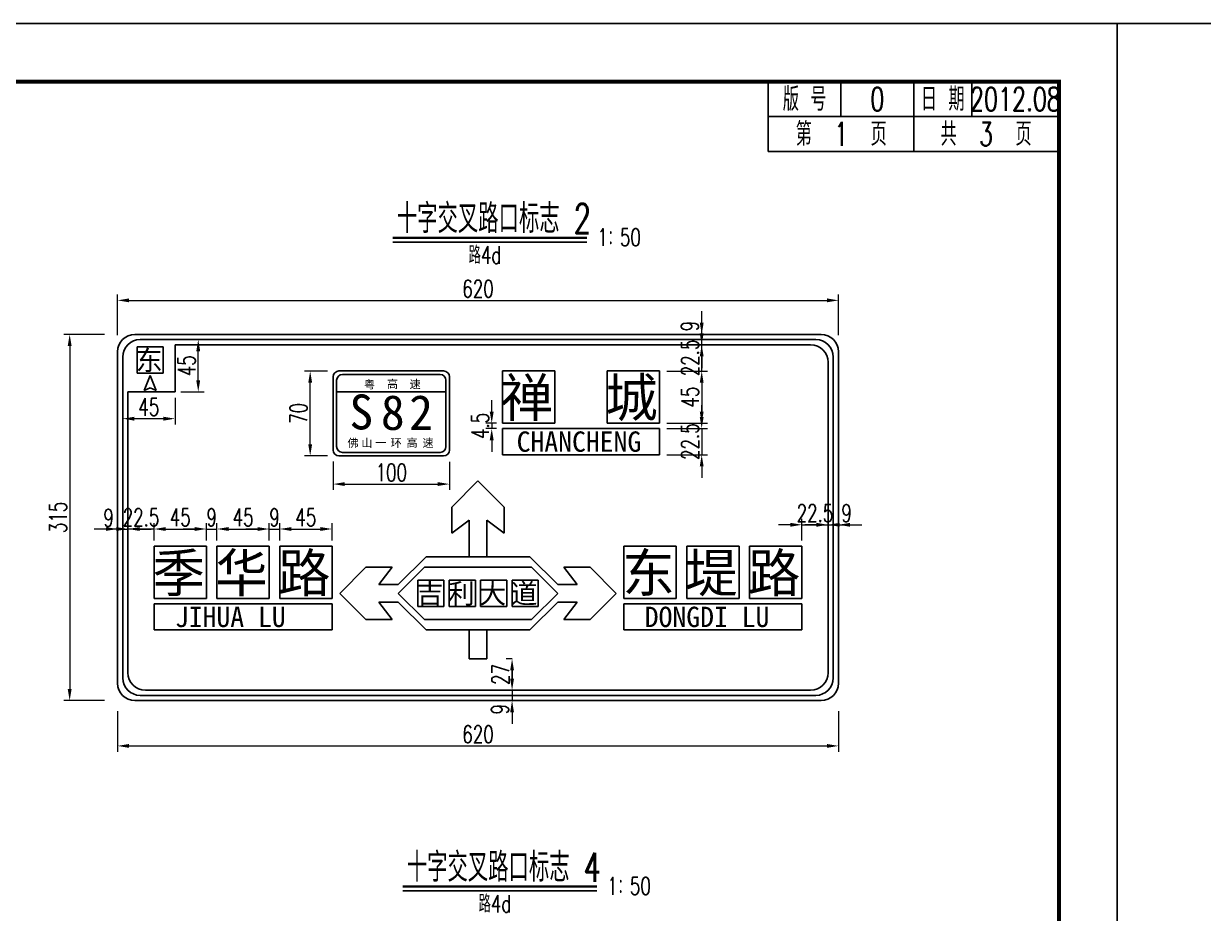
# Model space of a CAD drawing. Extents: x 9922 to 15217, y 1175 to 2938.
# Drawn here: x 10322.1 to 10525, y 1488.1 to 1641.1 of the extents above; entities that cross this region are included whole.
import ezdxf
from ezdxf.enums import TextEntityAlignment as Align

# ---------------------------------------------------------------- set-up
doc = ezdxf.new("R2010")
doc.units = 0
doc.header["$LTSCALE"] = 5
doc.header["$PDMODE"] = 32
doc.header["$PDSIZE"] = 0.3
doc.layers.get('0').update_dxf_attribs({"linetype": 'CONTINUOUS'})
doc.layers.get('DEFPOINTS').update_dxf_attribs({"linetype": 'CONTINUOUS'})
for name, color, linetype in [('2', 7, 'CONTINUOUS'), ('交通标志', 7, 'CONTINUOUS'), ('图框', 7, 'CONTINUOUS'), ('尺寸标注', 4, 'CONTINUOUS'), ('文字字符', 7, 'CONTINUOUS'), ('文字框', 8, 'CONTINUOUS'), ('汉字', 7, 'CONTINUOUS')]:
    doc.layers.add(name, color=color, linetype=linetype)
doc.styles.add('ht', font='SIMHEI.TTF', dxfattribs={"width": 0.4})
doc.styles.get("Standard").update_dxf_attribs({"font": 'simplex1.shx', "width": 0.7, "bigfont": 'hztxt.shx'})
doc.dimstyles.new('1：50', dxfattribs={"dimtxt": 3, "dimasz": 2, "dimexe": 1, "dimexo": 1, "dimgap": 0.5, "dimtad": 1, "dimdec": 3, "dimlfac": 5, "dimdsep": 46, "dimtxsty": 'Standard', "dimcen": 2, "dimclrd": 256, "dimclre": 256, "dimclrt": 256, "dimaunit": 1, "dimadec": 4, "dimazin": 0, "dimtfac": 1, "dimtdec": 3, "dimtix": 1, "dimtmove": 2, "dimatfit": 3, "dimfxl": 0, "dimtolj": 1, "dimtzin": 0, "dimlwd": 0, "dimlwe": 0, "dimarcsym": 0})

# ---------------------------------------------------------------- blocks, each defined once
blk = doc.blocks.new('series')
at = {"width": 0.75}
for tag, height, p in [('页码', 4, (-35, -19)), ('图名', 5, (-220, -282)), ('图号', 5, (-20, -282))]:
    blk.add_attdef(tag, text='', height=height, dxfattribs=at).set_placement(p, align=Align.MIDDLE_CENTER)
blk = doc.blocks.new('*D87')
at = {"layer": 'DEFPOINTS', "color": 0, "linetype": 'Continuous'}
for p in [(10462.23, 1593.52), (10338.23, 1584.67), (10462.23, 1584.67)]:
    blk.add_point(p, dxfattribs=at)
at = {"layer": '尺寸标注', "linetype": 'Continuous', "lineweight": 0}
for p, q in [((10338.23, 1587.52), (10338.23, 1594.52)), ((10340.23, 1593.52), (10460.23, 1593.52)), ((10462.23, 1587.52), (10462.23, 1594.52))]:
    blk.add_line(p, q, dxfattribs=at)
at = {"layer": '尺寸标注', "linetype": 'Continuous'}
for points in [[(10340.23, 1593.86), (10340.23, 1593.19), (10338.23, 1593.52)], [(10460.23, 1593.86), (10460.23, 1593.19), (10462.23, 1593.52)]]:
    blk.add_solid(points, dxfattribs=at)
at = {"layer": '尺寸标注', "linetype": 'Continuous', "insert": (10400.23, 1595.52), "char_height": 3, "attachment_point": 5}
blk.add_mtext('\\A1;620', dxfattribs=at)
blk = doc.blocks.new('*D88')
at = {"layer": 'DEFPOINTS', "color": 0, "linetype": 'Continuous'}
for p in [(10340.22, 1587.67), (10330.01, 1524.67), (10340.22, 1524.67)]:
    blk.add_point(p, dxfattribs=at)
at = {"layer": '尺寸标注', "linetype": 'Continuous', "lineweight": 0}
for p, q in [((10336.01, 1587.67), (10329.01, 1587.67)), ((10330.01, 1585.67), (10330.01, 1526.67)), ((10336.01, 1524.67), (10329.01, 1524.67))]:
    blk.add_line(p, q, dxfattribs=at)
at = {"layer": '尺寸标注', "linetype": 'Continuous'}
for points in [[(10329.67, 1585.67), (10330.34, 1585.67), (10330.01, 1587.67)], [(10329.67, 1526.67), (10330.34, 1526.67), (10330.01, 1524.67)]]:
    blk.add_solid(points, dxfattribs=at)
at = {"layer": '尺寸标注', "linetype": 'Continuous', "insert": (10328.01, 1556.17), "char_height": 3, "attachment_point": 5, "rotation": 90}
blk.add_mtext('\\A1;315', dxfattribs=at)
blk = doc.blocks.new('*D89')
at = {"layer": 'DEFPOINTS', "color": 0, "linetype": 'Continuous'}
for p in [(10340.03, 1554.19), (10338.23, 1551.83), (10340.03, 1551.83)]:
    blk.add_point(p, dxfattribs=at)
at = {"layer": '尺寸标注', "linetype": 'Continuous', "lineweight": 0}
for p, q in [((10338.23, 1552.83), (10338.23, 1555.19)), ((10340.03, 1552.83), (10340.03, 1555.19)), ((10336.23, 1554.19), (10334.23, 1554.19)), ((10338.23, 1554.19), (10340.03, 1554.19)), ((10342.03, 1554.19), (10344.03, 1554.19))]:
    blk.add_line(p, q, dxfattribs=at)
at = {"layer": '尺寸标注', "linetype": 'Continuous'}
for points in [[(10336.23, 1554.52), (10336.23, 1553.86), (10338.23, 1554.19)], [(10342.03, 1554.52), (10342.03, 1553.86), (10340.03, 1554.19)]]:
    blk.add_solid(points, dxfattribs=at)
at = {"layer": '尺寸标注', "linetype": 'Continuous', "insert": (10336.7, 1556.12), "char_height": 3, "attachment_point": 5}
blk.add_mtext('\\A1;9', dxfattribs=at)
blk = doc.blocks.new('*D90')
at = {"layer": 'DEFPOINTS', "color": 0, "linetype": 'Continuous'}
for p in [(10340.03, 1554.19), (10340.03, 1551.22), (10344.53, 1551.22)]:
    blk.add_point(p, dxfattribs=at)
at = {"layer": '尺寸标注', "linetype": 'Continuous', "lineweight": 0}
for p, q in [((10340.03, 1552.22), (10340.03, 1555.19)), ((10344.53, 1552.22), (10344.53, 1555.19)), ((10338.03, 1554.19), (10336.03, 1554.19)), ((10344.53, 1554.19), (10340.03, 1554.19)), ((10346.53, 1554.19), (10348.53, 1554.19))]:
    blk.add_line(p, q, dxfattribs=at)
at = {"layer": '尺寸标注', "linetype": 'Continuous'}
for points in [[(10338.03, 1554.52), (10338.03, 1553.86), (10340.03, 1554.19)], [(10346.53, 1554.52), (10346.53, 1553.86), (10344.53, 1554.19)]]:
    blk.add_solid(points, dxfattribs=at)
at = {"layer": '尺寸标注', "linetype": 'Continuous', "insert": (10342.28, 1556.19), "char_height": 3, "attachment_point": 5}
blk.add_mtext('\\A1;22.5', dxfattribs=at)
blk = doc.blocks.new('*D91')
at = {"layer": 'DEFPOINTS', "color": 0, "linetype": 'Continuous'}
for p in [(10353.53, 1554.19), (10344.53, 1551.22), (10353.53, 1551.22)]:
    blk.add_point(p, dxfattribs=at)
at = {"layer": '尺寸标注', "linetype": 'Continuous', "lineweight": 0}
for p, q in [((10344.53, 1552.22), (10344.53, 1555.19)), ((10353.53, 1552.22), (10353.53, 1555.19)), ((10346.53, 1554.19), (10351.53, 1554.19))]:
    blk.add_line(p, q, dxfattribs=at)
at = {"layer": '尺寸标注', "linetype": 'Continuous'}
for points in [[(10346.53, 1554.52), (10346.53, 1553.86), (10344.53, 1554.19)], [(10351.53, 1554.52), (10351.53, 1553.86), (10353.53, 1554.19)]]:
    blk.add_solid(points, dxfattribs=at)
at = {"layer": '尺寸标注', "linetype": 'Continuous', "insert": (10349.03, 1556.19), "char_height": 3, "attachment_point": 5}
blk.add_mtext('\\A1;45', dxfattribs=at)
blk = doc.blocks.new('*D92')
at = {"layer": 'DEFPOINTS', "color": 0, "linetype": 'Continuous'}
for p in [(10355.33, 1554.19), (10353.53, 1551.22), (10355.33, 1551.22)]:
    blk.add_point(p, dxfattribs=at)
at = {"layer": '尺寸标注', "linetype": 'Continuous', "lineweight": 0}
for p, q in [((10353.53, 1552.22), (10353.53, 1555.19)), ((10355.33, 1552.22), (10355.33, 1555.19)), ((10351.53, 1554.19), (10349.53, 1554.19)), ((10353.53, 1554.19), (10355.33, 1554.19)), ((10357.33, 1554.19), (10359.33, 1554.19))]:
    blk.add_line(p, q, dxfattribs=at)
at = {"layer": '尺寸标注', "linetype": 'Continuous'}
for points in [[(10351.53, 1554.52), (10351.53, 1553.86), (10353.53, 1554.19)], [(10357.33, 1554.52), (10357.33, 1553.86), (10355.33, 1554.19)]]:
    blk.add_solid(points, dxfattribs=at)
at = {"layer": '尺寸标注', "linetype": 'Continuous', "insert": (10354.43, 1556.19), "char_height": 3, "attachment_point": 5}
blk.add_mtext('\\A1;9', dxfattribs=at)
blk = doc.blocks.new('*D93')
at = {"layer": 'DEFPOINTS', "color": 0, "linetype": 'Continuous'}
for p in [(10364.33, 1554.19), (10355.33, 1551.22), (10364.33, 1551.22)]:
    blk.add_point(p, dxfattribs=at)
at = {"layer": '尺寸标注', "linetype": 'Continuous', "lineweight": 0}
for p, q in [((10355.33, 1552.22), (10355.33, 1555.19)), ((10364.33, 1552.22), (10364.33, 1555.19)), ((10357.33, 1554.19), (10362.33, 1554.19))]:
    blk.add_line(p, q, dxfattribs=at)
at = {"layer": '尺寸标注', "linetype": 'Continuous'}
for points in [[(10357.33, 1554.52), (10357.33, 1553.86), (10355.33, 1554.19)], [(10362.33, 1554.52), (10362.33, 1553.86), (10364.33, 1554.19)]]:
    blk.add_solid(points, dxfattribs=at)
at = {"layer": '尺寸标注', "linetype": 'Continuous', "insert": (10359.83, 1556.19), "char_height": 3, "attachment_point": 5}
blk.add_mtext('\\A1;45', dxfattribs=at)
blk = doc.blocks.new('*D94')
at = {"layer": 'DEFPOINTS', "color": 0, "linetype": 'Continuous'}
for p in [(10366.13, 1554.19), (10364.33, 1551.22), (10366.13, 1551.22)]:
    blk.add_point(p, dxfattribs=at)
at = {"layer": '尺寸标注', "linetype": 'Continuous', "lineweight": 0}
for p, q in [((10364.33, 1552.22), (10364.33, 1555.19)), ((10366.13, 1552.22), (10366.13, 1555.19)), ((10362.33, 1554.19), (10360.33, 1554.19)), ((10364.33, 1554.19), (10366.13, 1554.19)), ((10368.13, 1554.19), (10370.13, 1554.19))]:
    blk.add_line(p, q, dxfattribs=at)
at = {"layer": '尺寸标注', "linetype": 'Continuous'}
for points in [[(10362.33, 1554.52), (10362.33, 1553.86), (10364.33, 1554.19)], [(10368.13, 1554.52), (10368.13, 1553.86), (10366.13, 1554.19)]]:
    blk.add_solid(points, dxfattribs=at)
at = {"layer": '尺寸标注', "linetype": 'Continuous', "insert": (10365.23, 1556.19), "char_height": 3, "attachment_point": 5}
blk.add_mtext('\\A1;9', dxfattribs=at)
blk = doc.blocks.new('*D95')
at = {"layer": 'DEFPOINTS', "color": 0, "linetype": 'Continuous'}
for p in [(10375.13, 1554.19), (10366.13, 1551.22), (10375.13, 1551.22)]:
    blk.add_point(p, dxfattribs=at)
at = {"layer": '尺寸标注', "linetype": 'Continuous', "lineweight": 0}
for p, q in [((10366.13, 1552.22), (10366.13, 1555.19)), ((10375.13, 1552.22), (10375.13, 1555.19)), ((10368.13, 1554.19), (10373.13, 1554.19))]:
    blk.add_line(p, q, dxfattribs=at)
at = {"layer": '尺寸标注', "linetype": 'Continuous'}
for points in [[(10368.13, 1554.52), (10368.13, 1553.86), (10366.13, 1554.19)], [(10373.13, 1554.52), (10373.13, 1553.86), (10375.13, 1554.19)]]:
    blk.add_solid(points, dxfattribs=at)
at = {"layer": '尺寸标注', "linetype": 'Continuous', "insert": (10370.63, 1556.19), "char_height": 3, "attachment_point": 5}
blk.add_mtext('\\A1;45', dxfattribs=at)
blk = doc.blocks.new('*D96')
at = {"layer": 'DEFPOINTS', "color": 0, "linetype": 'Continuous'}
for p in [(10406.09, 1531.87), (10400.23, 1526.47), (10406.09, 1526.47)]:
    blk.add_point(p, dxfattribs=at)
at = {"layer": '尺寸标注', "linetype": 'Continuous', "lineweight": 0}
for p, q in [((10406.09, 1531.87), (10405.09, 1531.87)), ((10406.09, 1529.87), (10406.09, 1528.47)), ((10401.23, 1526.47), (10407.09, 1526.47))]:
    blk.add_line(p, q, dxfattribs=at)
at = {"layer": '尺寸标注', "linetype": 'Continuous'}
for points in [[(10405.76, 1529.87), (10406.42, 1529.87), (10406.09, 1531.87)], [(10405.76, 1528.47), (10406.42, 1528.47), (10406.09, 1526.47)]]:
    blk.add_solid(points, dxfattribs=at)
at = {"layer": '尺寸标注', "linetype": 'Continuous', "insert": (10404.09, 1529.17), "char_height": 3, "attachment_point": 5, "rotation": 90}
blk.add_mtext('\\A1;27', dxfattribs=at)
blk = doc.blocks.new('*D97')
at = {"layer": 'DEFPOINTS', "color": 0, "linetype": 'Continuous'}
for p in [(10406.09, 1526.47), (10400.23, 1524.67), (10406.09, 1524.67)]:
    blk.add_point(p, dxfattribs=at)
at = {"layer": '尺寸标注', "linetype": 'Continuous', "lineweight": 0}
for p, q in [((10406.09, 1528.47), (10406.09, 1530.47)), ((10406.09, 1526.47), (10405.09, 1526.47)), ((10406.09, 1526.47), (10406.09, 1524.67)), ((10401.23, 1524.67), (10407.09, 1524.67)), ((10406.09, 1522.67), (10406.09, 1520.67))]:
    blk.add_line(p, q, dxfattribs=at)
at = {"layer": '尺寸标注', "linetype": 'Continuous'}
for points in [[(10405.76, 1528.47), (10406.42, 1528.47), (10406.09, 1526.47)], [(10405.76, 1522.67), (10406.42, 1522.67), (10406.09, 1524.67)]]:
    blk.add_solid(points, dxfattribs=at)
at = {"layer": '尺寸标注', "linetype": 'Continuous', "insert": (10404.01, 1523.18), "char_height": 3, "attachment_point": 5, "rotation": 90}
blk.add_mtext('\\A1;9', dxfattribs=at)
blk = doc.blocks.new('*D98')
at = {"layer": 'DEFPOINTS', "color": 0, "linetype": 'Continuous'}
for p in [(10460.43, 1554.92), (10455.93, 1551.22), (10460.43, 1551.22)]:
    blk.add_point(p, dxfattribs=at)
at = {"layer": '尺寸标注', "linetype": 'Continuous', "lineweight": 0}
for p, q in [((10453.93, 1554.92), (10451.93, 1554.92)), ((10455.93, 1552.22), (10455.93, 1555.92)), ((10455.93, 1554.92), (10460.43, 1554.92)), ((10460.43, 1552.22), (10460.43, 1555.92)), ((10462.43, 1554.92), (10464.43, 1554.92))]:
    blk.add_line(p, q, dxfattribs=at)
at = {"layer": '尺寸标注', "linetype": 'Continuous'}
for points in [[(10453.93, 1555.25), (10453.93, 1554.58), (10455.93, 1554.92)], [(10462.43, 1555.25), (10462.43, 1554.58), (10460.43, 1554.92)]]:
    blk.add_solid(points, dxfattribs=at)
at = {"layer": '尺寸标注', "linetype": 'Continuous', "insert": (10458.18, 1556.92), "char_height": 3, "attachment_point": 5}
blk.add_mtext('\\A1;22.5', dxfattribs=at)
blk = doc.blocks.new('*D99')
at = {"layer": 'DEFPOINTS', "color": 0, "linetype": 'Continuous'}
for p in [(10431.42, 1585.87), (10438.7, 1585.87), (10431.42, 1581.37)]:
    blk.add_point(p, dxfattribs=at)
at = {"layer": '尺寸标注', "linetype": 'Continuous', "lineweight": 0}
for p, q in [((10438.7, 1587.87), (10438.7, 1589.87)), ((10432.7, 1585.87), (10439.7, 1585.87)), ((10438.7, 1581.37), (10438.7, 1585.87)), ((10432.7, 1581.37), (10439.7, 1581.37)), ((10438.7, 1579.37), (10438.7, 1577.37))]:
    blk.add_line(p, q, dxfattribs=at)
at = {"layer": '尺寸标注', "linetype": 'Continuous'}
for points in [[(10438.37, 1587.87), (10439.03, 1587.87), (10438.7, 1585.87)], [(10438.37, 1579.37), (10439.03, 1579.37), (10438.7, 1581.37)]]:
    blk.add_solid(points, dxfattribs=at)
at = {"layer": '尺寸标注', "linetype": 'Continuous', "insert": (10436.7, 1583.62), "char_height": 3, "attachment_point": 5, "rotation": 90}
blk.add_mtext('\\A1;22.5', dxfattribs=at)
blk = doc.blocks.new('*D100')
at = {"layer": 'DEFPOINTS', "color": 0, "linetype": 'Continuous'}
for p in [(10431.42, 1581.37), (10431.42, 1572.37), (10438.7, 1572.37)]:
    blk.add_point(p, dxfattribs=at)
at = {"layer": '尺寸标注', "linetype": 'Continuous', "lineweight": 0}
for p, q in [((10432.7, 1581.37), (10439.7, 1581.37)), ((10438.7, 1579.37), (10438.7, 1574.37)), ((10432.7, 1572.37), (10439.7, 1572.37))]:
    blk.add_line(p, q, dxfattribs=at)
at = {"layer": '尺寸标注', "linetype": 'Continuous'}
for points in [[(10438.37, 1579.37), (10439.03, 1579.37), (10438.7, 1581.37)], [(10438.37, 1574.37), (10439.03, 1574.37), (10438.7, 1572.37)]]:
    blk.add_solid(points, dxfattribs=at)
at = {"layer": '尺寸标注', "linetype": 'Continuous', "insert": (10436.7, 1576.87), "char_height": 3, "attachment_point": 5, "rotation": 90}
blk.add_mtext('\\A1;45', dxfattribs=at)
blk = doc.blocks.new('*D101')
at = {"layer": 'DEFPOINTS', "color": 0, "linetype": 'Continuous'}
for p in [(10431.42, 1571.47), (10431.42, 1566.97), (10438.7, 1566.97)]:
    blk.add_point(p, dxfattribs=at)
at = {"layer": '尺寸标注', "linetype": 'Continuous', "lineweight": 0}
for p, q in [((10438.7, 1573.47), (10438.7, 1575.47)), ((10432.7, 1571.47), (10439.7, 1571.47)), ((10438.7, 1571.47), (10438.7, 1566.97)), ((10432.7, 1566.97), (10439.7, 1566.97)), ((10438.7, 1564.97), (10438.7, 1562.97))]:
    blk.add_line(p, q, dxfattribs=at)
at = {"layer": '尺寸标注', "linetype": 'Continuous'}
for points in [[(10438.37, 1573.47), (10439.03, 1573.47), (10438.7, 1571.47)], [(10438.37, 1564.97), (10439.03, 1564.97), (10438.7, 1566.97)]]:
    blk.add_solid(points, dxfattribs=at)
at = {"layer": '尺寸标注', "linetype": 'Continuous', "insert": (10436.7, 1569.22), "char_height": 3, "attachment_point": 5, "rotation": 90}
blk.add_mtext('\\A1;22.5', dxfattribs=at)
blk = doc.blocks.new('*D102')
at = {"layer": 'DEFPOINTS', "color": 0, "linetype": 'Continuous'}
for p in [(10402.59, 1571.47), (10404.42, 1572.37), (10404.42, 1571.47)]:
    blk.add_point(p, dxfattribs=at)
at = {"layer": '尺寸标注', "linetype": 'Continuous', "lineweight": 0}
for p, q in [((10402.59, 1574.37), (10402.59, 1576.37)), ((10403.42, 1572.37), (10401.59, 1572.37)), ((10403.42, 1571.47), (10401.59, 1571.47)), ((10402.59, 1572.37), (10402.59, 1571.47)), ((10402.59, 1569.47), (10402.59, 1567.47))]:
    blk.add_line(p, q, dxfattribs=at)
at = {"layer": '尺寸标注', "linetype": 'Continuous'}
for points in [[(10402.25, 1574.37), (10402.92, 1574.37), (10402.59, 1572.37)], [(10402.25, 1569.47), (10402.92, 1569.47), (10402.59, 1571.47)]]:
    blk.add_solid(points, dxfattribs=at)
at = {"layer": '尺寸标注', "linetype": 'Continuous', "insert": (10400.59, 1571.92), "char_height": 3, "attachment_point": 5, "rotation": 90}
blk.add_mtext('\\A1;4.5', dxfattribs=at)
blk = doc.blocks.new('*D60')
at = {"layer": 'DEFPOINTS', "color": 0, "linetype": 'Continuous'}
for p in [(10371.37, 1581.37), (10375.32, 1581.37), (10375.32, 1566.78)]:
    blk.add_point(p, dxfattribs=at)
at = {"layer": '尺寸标注', "linetype": 'Continuous', "lineweight": 0}
for p, q in [((10374.32, 1581.37), (10370.37, 1581.37)), ((10371.37, 1568.78), (10371.37, 1579.37)), ((10374.32, 1566.78), (10370.37, 1566.78))]:
    blk.add_line(p, q, dxfattribs=at)
at = {"layer": '尺寸标注', "linetype": 'Continuous'}
for points in [[(10371.04, 1579.37), (10371.7, 1579.37), (10371.37, 1581.37)], [(10371.04, 1568.78), (10371.7, 1568.78), (10371.37, 1566.78)]]:
    blk.add_solid(points, dxfattribs=at)
at = {"layer": '尺寸标注', "linetype": 'Continuous', "insert": (10369.37, 1574.08), "char_height": 3, "attachment_point": 5, "rotation": 90}
blk.add_mtext('\\A1;70', dxfattribs=at)
blk = doc.blocks.new('*D61')
at = {"layer": 'DEFPOINTS', "color": 0, "linetype": 'Continuous'}
for p in [(10375.32, 1566.78), (10395.32, 1566.77), (10395.32, 1561.92)]:
    blk.add_point(p, dxfattribs=at)
at = {"layer": '尺寸标注', "linetype": 'Continuous', "lineweight": 0}
for p, q in [((10375.32, 1565.78), (10375.32, 1560.92)), ((10395.32, 1565.77), (10395.32, 1560.92)), ((10377.32, 1561.92), (10393.32, 1561.92))]:
    blk.add_line(p, q, dxfattribs=at)
at = {"layer": '尺寸标注', "linetype": 'Continuous'}
for points in [[(10377.32, 1562.25), (10377.32, 1561.59), (10375.32, 1561.92)], [(10393.32, 1562.25), (10393.32, 1561.59), (10395.32, 1561.92)]]:
    blk.add_solid(points, dxfattribs=at)
at = {"layer": '尺寸标注', "linetype": 'Continuous', "insert": (10385.32, 1563.92), "char_height": 3, "attachment_point": 5}
blk.add_mtext('\\A1;100', dxfattribs=at)
blk = doc.blocks.new('*D103')
at = {"layer": 'DEFPOINTS', "color": 0, "linetype": 'Continuous'}
for p in [(10348.13, 1586.77), (10352.12, 1586.77), (10348.13, 1577.77)]:
    blk.add_point(p, dxfattribs=at)
at = {"layer": '尺寸标注', "linetype": 'Continuous', "lineweight": 0}
for p, q in [((10349.13, 1586.77), (10353.12, 1586.77)), ((10352.12, 1579.77), (10352.12, 1584.77)), ((10349.13, 1577.77), (10353.12, 1577.77))]:
    blk.add_line(p, q, dxfattribs=at)
at = {"layer": '尺寸标注', "linetype": 'Continuous'}
for points in [[(10351.78, 1584.77), (10352.45, 1584.77), (10352.12, 1586.77)], [(10351.78, 1579.77), (10352.45, 1579.77), (10352.12, 1577.77)]]:
    blk.add_solid(points, dxfattribs=at)
at = {"layer": '尺寸标注', "linetype": 'Continuous', "insert": (10350.12, 1582.27), "char_height": 3, "attachment_point": 5, "rotation": 90}
blk.add_mtext('\\A1;45', dxfattribs=at)
blk = doc.blocks.new('*D104')
at = {"layer": 'DEFPOINTS', "color": 0, "linetype": 'Continuous'}
for p in [(10339.13, 1577.77), (10348.13, 1577.77), (10339.13, 1573.17)]:
    blk.add_point(p, dxfattribs=at)
at = {"layer": '尺寸标注', "linetype": 'Continuous', "lineweight": 0}
for p, q in [((10339.13, 1576.77), (10339.13, 1572.17)), ((10348.13, 1576.77), (10348.13, 1572.17)), ((10346.13, 1573.17), (10341.13, 1573.17))]:
    blk.add_line(p, q, dxfattribs=at)
at = {"layer": '尺寸标注', "linetype": 'Continuous'}
for points in [[(10341.13, 1573.5), (10341.13, 1572.83), (10339.13, 1573.17)], [(10346.13, 1573.5), (10346.13, 1572.83), (10348.13, 1573.17)]]:
    blk.add_solid(points, dxfattribs=at)
at = {"layer": '尺寸标注', "linetype": 'Continuous', "insert": (10343.63, 1575.17), "char_height": 3, "attachment_point": 5}
blk.add_mtext('\\A1;45', dxfattribs=at)
blk = doc.blocks.new('*D167')
at = {"layer": 'DEFPOINTS', "color": 0, "linetype": 'Continuous'}
for p in [(10431.23, 1587.67), (10438.7, 1587.67), (10431.23, 1585.87)]:
    blk.add_point(p, dxfattribs=at)
at = {"layer": '尺寸标注', "linetype": 'Continuous', "lineweight": 0}
for p, q in [((10438.7, 1589.67), (10438.7, 1591.67)), ((10432.7, 1587.67), (10439.7, 1587.67)), ((10438.7, 1585.87), (10438.7, 1587.67)), ((10432.7, 1585.87), (10439.7, 1585.87)), ((10438.7, 1583.87), (10438.7, 1581.87))]:
    blk.add_line(p, q, dxfattribs=at)
at = {"layer": '尺寸标注', "linetype": 'Continuous'}
for points in [[(10438.37, 1589.67), (10439.03, 1589.67), (10438.7, 1587.67)], [(10438.37, 1583.87), (10439.03, 1583.87), (10438.7, 1585.87)]]:
    blk.add_solid(points, dxfattribs=at)
at = {"layer": '尺寸标注', "linetype": 'Continuous', "insert": (10436.66, 1589.08), "char_height": 3, "attachment_point": 5, "rotation": 90}
blk.add_mtext('\\A1;9', dxfattribs=at)
blk = doc.blocks.new('*D237')
at = {"layer": 'DEFPOINTS', "color": 0, "linetype": 'Continuous'}
for p in [(10338.23, 1561.95), (10462.23, 1561.95), (10462.23, 1516.88)]:
    blk.add_point(p, dxfattribs=at)
at = {"layer": '尺寸标注', "linetype": 'Continuous', "lineweight": 0}
for p, q in [((10338.23, 1522.88), (10338.23, 1515.88)), ((10462.23, 1522.88), (10462.23, 1515.88)), ((10340.23, 1516.88), (10460.23, 1516.88))]:
    blk.add_line(p, q, dxfattribs=at)
at = {"layer": '尺寸标注', "linetype": 'Continuous'}
for points in [[(10340.23, 1517.21), (10340.23, 1516.55), (10338.23, 1516.88)], [(10460.23, 1517.21), (10460.23, 1516.55), (10462.23, 1516.88)]]:
    blk.add_solid(points, dxfattribs=at)
at = {"layer": '尺寸标注', "linetype": 'Continuous', "insert": (10400.23, 1518.88), "char_height": 3, "attachment_point": 5}
blk.add_mtext('\\A1;620', dxfattribs=at)
blk = doc.blocks.new('*D242')
at = {"layer": 'DEFPOINTS', "color": 0, "linetype": 'Continuous'}
for p in [(10462.23, 1554.92), (10460.43, 1552.22), (10462.23, 1552.22)]:
    blk.add_point(p, dxfattribs=at)
at = {"layer": '尺寸标注', "linetype": 'Continuous', "lineweight": 0}
for p, q in [((10458.43, 1554.92), (10456.43, 1554.92)), ((10460.43, 1553.22), (10460.43, 1555.92)), ((10460.43, 1554.92), (10462.23, 1554.92)), ((10462.23, 1553.22), (10462.23, 1555.92)), ((10464.23, 1554.92), (10466.23, 1554.92))]:
    blk.add_line(p, q, dxfattribs=at)
at = {"layer": '尺寸标注', "linetype": 'Continuous'}
for points in [[(10458.43, 1555.25), (10458.43, 1554.58), (10460.43, 1554.92)], [(10464.23, 1555.25), (10464.23, 1554.58), (10462.23, 1554.92)]]:
    blk.add_solid(points, dxfattribs=at)
at = {"layer": '尺寸标注', "linetype": 'Continuous', "insert": (10463.62, 1556.91), "char_height": 3, "attachment_point": 5}
blk.add_mtext('\\A1;9', dxfattribs=at)
blk = doc.blocks.new('123')
at = {"layer": '图框'}
blk.add_lwpolyline([(10930.16, 1893.64), (10930.16, 2190.64), (10510.16, 2190.64), (10510.16, 1893.64)], close=True, dxfattribs=at)

msp = doc.modelspace()

# ---------------------------------------------------------------- linework, layer by layer
at = {"layer": '交通标志', "linetype": 'Continuous'}
for p, q in [((10341.22876, 1587.67326), (10459.22876, 1587.67326)), ((10458.32876, 1586.77326), (10342.12876, 1586.77326)), ((10338.22876, 1527.67326), (10338.22876, 1584.67326)), ((10348.12876, 1585.87326), (10457.42876, 1585.87326)), ((10348.12876, 1577.77326), (10348.12876, 1585.87326)), ((10462.22876, 1584.67326), (10462.22876, 1527.67326)), ((10339.12876, 1528.57326), (10339.12876, 1583.77326)), ((10460.42876, 1582.87326), (10460.42876, 1529.47326)), ((10461.32876, 1583.77326), (10461.32876, 1528.57326)), ((10343.84305, 1580.57621), (10342.82916, 1577.99536)), ((10343.84305, 1580.57621), (10344.85694, 1577.99536)), ((10376.32257, 1581.37326), (10394.32257, 1581.37326)), ((10376.92257, 1580.77326), (10393.72257, 1580.77326)), ((10375.32257, 1567.77326), (10375.32257, 1580.37326)), ((10375.92257, 1568.37326), (10375.92257, 1579.77326)), ((10394.72257, 1579.77326), (10394.72257, 1568.37326)), ((10395.32257, 1580.37326), (10395.32257, 1567.77326)), ((10348.12876, 1577.77326), (10340.02876, 1577.77326)), ((10340.02876, 1529.47326), (10340.02876, 1577.77326)), ((10342.82916, 1577.99536), (10343.84305, 1578.4913)), ((10343.84305, 1578.4913), (10344.85694, 1577.99536)), ((10375.92257, 1577.77326), (10394.72257, 1577.77326)), ((10394.32257, 1566.77326), (10376.32257, 1566.77326)), ((10393.72257, 1567.37326), (10376.92257, 1567.37326)), ((10400.22876, 1562.47326), (10395.72876, 1557.97326)), ((10400.22876, 1562.47326), (10404.72876, 1557.97326)), ((10395.72876, 1553.47326), (10395.72876, 1557.97326)), ((10404.72876, 1553.47326), (10404.72876, 1557.97326)), ((10395.72876, 1553.47326), (10398.72876, 1555.72326)), ((10398.72876, 1555.72326), (10398.72876, 1549.42326)), ((10401.72876, 1555.72326), (10401.72876, 1549.42326)), ((10404.72876, 1553.47326), (10401.72876, 1555.72326)), ((10386.50376, 1544.62326), (10391.30376, 1549.42326)), ((10400.22876, 1549.42326), (10391.30376, 1549.42326)), ((10400.22876, 1549.42326), (10409.15376, 1549.42326)), ((10413.95376, 1544.62326), (10409.15376, 1549.42326)), ((10376.44876, 1543.12326), (10380.94876, 1547.62326)), ((10385.44876, 1547.62326), (10380.94876, 1547.62326)), ((10385.44876, 1547.62326), (10380.94876, 1547.62326)), ((10385.44876, 1547.62326), (10383.19876, 1544.62326)), ((10386.50376, 1543.12326), (10391.00376, 1547.62326)), ((10391.00376, 1547.62326), (10400.22876, 1547.62326)), ((10391.00376, 1547.62326), (10400.22876, 1547.62326)), ((10409.45376, 1547.62326), (10400.22876, 1547.62326)), ((10413.95376, 1543.12326), (10409.45376, 1547.62326)), ((10415.00876, 1547.62326), (10419.50876, 1547.62326)), ((10415.00876, 1547.62326), (10419.50876, 1547.62326)), ((10415.00876, 1547.62326), (10417.25876, 1544.62326)), ((10424.00876, 1543.12326), (10419.50876, 1547.62326)), ((10383.19876, 1544.62326), (10386.50376, 1544.62326)), ((10417.25876, 1544.62326), (10413.95376, 1544.62326)), ((10376.44876, 1543.12326), (10380.94876, 1538.62326)), ((10386.50376, 1543.12326), (10391.00376, 1538.62326)), ((10413.95376, 1543.12326), (10409.45376, 1538.62326)), ((10424.00876, 1543.12326), (10419.50876, 1538.62326)), ((10383.19876, 1541.62326), (10386.50376, 1541.62326)), ((10385.44876, 1538.62326), (10383.19876, 1541.62326)), ((10386.50376, 1541.62326), (10391.30376, 1536.82326)), ((10413.95376, 1541.62326), (10409.15376, 1536.82326)), ((10417.25876, 1541.62326), (10413.95376, 1541.62326)), ((10415.00876, 1538.62326), (10417.25876, 1541.62326)), ((10385.44876, 1538.62326), (10380.94876, 1538.62326)), ((10385.44876, 1538.62326), (10380.94876, 1538.62326)), ((10391.00376, 1538.62326), (10400.22876, 1538.62326)), ((10409.45376, 1538.62326), (10400.22876, 1538.62326)), ((10415.00876, 1538.62326), (10419.50876, 1538.62326)), ((10415.00876, 1538.62326), (10419.50876, 1538.62326)), ((10400.22876, 1536.82326), (10391.30376, 1536.82326)), ((10398.72876, 1536.82326), (10398.72876, 1531.87326)), ((10400.22876, 1536.82326), (10409.15376, 1536.82326)), ((10401.72876, 1536.82326), (10401.72876, 1531.87326)), ((10398.72876, 1531.87326), (10401.72876, 1531.87326)), ((10457.42876, 1526.47326), (10343.02876, 1526.47326)), ((10459.22876, 1524.67326), (10341.22876, 1524.67326)), ((10458.32876, 1525.57326), (10342.12876, 1525.57326))]:
    msp.add_line(p, q, dxfattribs=at)
for centre, radius, start, end in [((10341.22876, 1584.67326), 3, 90, 180), ((10342.12876, 1583.77326), 3, 90, 180), ((10458.32876, 1583.77326), 3, 0, 90), ((10459.22876, 1584.67326), 3, 0, 90), ((10457.42876, 1582.87326), 3, 0, 90), ((10376.32257, 1580.37326), 1, 90, 180), ((10376.92257, 1579.77326), 1, 90, 180), ((10393.72257, 1579.77326), 1, 0, 90), ((10394.32257, 1580.37326), 1, 0, 90), ((10376.32257, 1567.77326), 1, 180, 270), ((10376.92257, 1568.37326), 1, 180, 270), ((10393.72257, 1568.37326), 1, 270, 0), ((10394.32257, 1567.77326), 1, 270, 0), ((10342.12876, 1528.57326), 3, 180, 270), ((10343.02876, 1529.47326), 3, 180, 270), ((10457.42876, 1529.47326), 3, 270, 0), ((10458.32876, 1528.57326), 3, 270, 0), ((10341.22876, 1527.67326), 3, 180, 270), ((10459.22876, 1527.67326), 3, 270, 0)]:
    msp.add_arc(centre, radius, start, end, dxfattribs=at)
at = {"layer": '图框'}
for p, q in [((10450.15521, 1619.13132), (10450.15521, 1631.13132)), ((10462.65521, 1625.13132), (10462.65521, 1631.13132)), ((10475.15521, 1625.13132), (10475.15521, 1631.13132)), ((10485.15521, 1625.13132), (10485.15521, 1631.13132)), ((10450.15521, 1625.13132), (10500.15521, 1625.13132)), ((10475.15521, 1619.13132), (10475.15521, 1625.13132)), ((10450.15521, 1619.13132), (10500.15521, 1619.13132))]:
    msp.add_line(p, q, dxfattribs=at)
at = {"layer": '图框', "linetype": 'Continuous'}
msp.add_line((10386.50376, 1544.62326), (10383.19876, 1544.62326), dxfattribs=at)
at = {"layer": '图框', "const_width": 0.7}
msp.add_lwpolyline([(10500.15521, 1631.13132), (10120.15521, 1631.13132), (10120.15521, 1354.13132), (10500.15521, 1354.13132), (10500.15521, 1631.13132)], dxfattribs=at)
at = {"layer": '尺寸标注', "color": 7, "linetype": 'Continuous'}
for p, q in [((10385.56581, 1603.55471), (10418.97227, 1603.55471)), ((10387.27885, 1491.96516), (10420.6853, 1491.96516))]:
    msp.add_line(p, q, dxfattribs=at)
at = {"layer": '尺寸标注', "color": 7, "linetype": 'Continuous', "const_width": 0.4}
for points in [[(10385.56581, 1604.27471), (10418.97227, 1604.27471)], [(10387.27885, 1492.68516), (10420.6853, 1492.68516)]]:
    msp.add_lwpolyline(points, dxfattribs=at)
at = {"layer": '文字框', "linetype": 'Continuous'}
for p, q in [((10341.59305, 1585.49933), (10341.59305, 1580.99933)), ((10341.59305, 1585.49933), (10346.09305, 1585.49933)), ((10346.09305, 1585.49933), (10346.09305, 1580.99933)), ((10341.59305, 1580.99933), (10346.09305, 1580.99933)), ((10404.4186, 1581.37326), (10413.4186, 1581.37326)), ((10404.4186, 1572.37326), (10404.4186, 1581.37326)), ((10413.4186, 1572.37326), (10413.4186, 1581.37326)), ((10422.4186, 1581.37326), (10431.4186, 1581.37326)), ((10422.4186, 1572.37326), (10422.4186, 1581.37326)), ((10431.4186, 1572.37326), (10431.4186, 1581.37326)), ((10404.4186, 1572.37326), (10413.4186, 1572.37326)), ((10404.4186, 1571.47326), (10404.4186, 1566.97326)), ((10404.4186, 1571.47326), (10431.4186, 1571.47326)), ((10422.4186, 1572.37326), (10431.4186, 1572.37326)), ((10431.4186, 1571.47326), (10431.4186, 1566.97326)), ((10404.4186, 1566.97326), (10431.4186, 1566.97326)), ((10353.52876, 1551.21924), (10344.52876, 1551.21924)), ((10344.52876, 1542.21924), (10344.52876, 1551.21924)), ((10353.52876, 1542.21924), (10353.52876, 1551.21924)), ((10364.32876, 1551.21924), (10355.32876, 1551.21924)), ((10355.32876, 1542.21924), (10355.32876, 1551.21924)), ((10364.32876, 1542.21924), (10364.32876, 1551.21924)), ((10375.12876, 1551.21924), (10366.12876, 1551.21924)), ((10366.12876, 1542.21924), (10366.12876, 1551.21924)), ((10375.12876, 1542.21924), (10375.12876, 1551.21924)), ((10434.32876, 1551.22326), (10425.32876, 1551.22326)), ((10425.32876, 1542.22326), (10425.32876, 1551.22326)), ((10434.32876, 1542.22326), (10434.32876, 1551.22326)), ((10445.12876, 1551.22326), (10436.12876, 1551.22326)), ((10436.12876, 1542.22326), (10436.12876, 1551.22326)), ((10445.12876, 1542.22326), (10445.12876, 1551.22326)), ((10455.92876, 1551.22326), (10446.92876, 1551.22326)), ((10446.92876, 1542.22326), (10446.92876, 1551.22326)), ((10455.92876, 1542.22326), (10455.92876, 1551.22326)), ((10389.87876, 1545.37326), (10389.87876, 1540.87326)), ((10389.87876, 1545.37326), (10394.37876, 1545.37326)), ((10394.37876, 1545.37326), (10394.37876, 1540.87326)), ((10395.27876, 1545.37326), (10395.27876, 1540.87326)), ((10395.27876, 1545.37326), (10399.77876, 1545.37326)), ((10399.77876, 1545.37326), (10399.77876, 1540.87326)), ((10400.67876, 1545.37326), (10400.67876, 1540.87326)), ((10400.67876, 1545.37326), (10405.17876, 1545.37326)), ((10405.17876, 1545.37326), (10405.17876, 1540.87326)), ((10406.07876, 1545.37326), (10406.07876, 1540.87326)), ((10406.07876, 1545.37326), (10410.57876, 1545.37326)), ((10410.57876, 1545.37326), (10410.57876, 1540.87326)), ((10353.52876, 1542.21924), (10344.52876, 1542.21924)), ((10364.32876, 1542.21924), (10355.32876, 1542.21924)), ((10375.12876, 1542.21924), (10366.12876, 1542.21924)), ((10434.32876, 1542.22326), (10425.32876, 1542.22326)), ((10445.12876, 1542.22326), (10436.12876, 1542.22326)), ((10455.92876, 1542.22326), (10446.92876, 1542.22326)), ((10344.52876, 1536.82326), (10344.52876, 1541.32326)), ((10344.52876, 1541.32326), (10375.12876, 1541.32326)), ((10375.12876, 1536.82326), (10375.12876, 1541.32326)), ((10389.87876, 1540.87326), (10394.37876, 1540.87326)), ((10395.27876, 1540.87326), (10399.77876, 1540.87326)), ((10400.67876, 1540.87326), (10405.17876, 1540.87326)), ((10406.07876, 1540.87326), (10410.57876, 1540.87326)), ((10425.32876, 1541.32326), (10425.32876, 1536.82326)), ((10425.32876, 1541.32326), (10455.92876, 1541.32326)), ((10455.92876, 1541.32326), (10455.92876, 1536.82326)), ((10344.52876, 1536.82326), (10375.12876, 1536.82326)), ((10425.32876, 1536.82326), (10455.92876, 1536.82326))]:
    msp.add_line(p, q, dxfattribs=at)

# ---------------------------------------------------------------- block references
at = {"layer": '2', "linetype": 'Continuous'}
for p in [(-420, -549.51259), (0, -549.51259)]:
    msp.add_blockref('123', p, dxfattribs=at)
at = {"layer": '图框'}
ref = msp.add_blockref('series', (10510.15521, 1641.13132), dxfattribs=at)
ref.add_attrib('页码', '第  1  页    共  3  页', dxfattribs={"layer": '0', "height": 4, "width": 0.7}).set_placement((10475.15521, 1622.13132), align=Align.MIDDLE_CENTER)

# ---------------------------------------------------------------- texts
at = {"width": 0.7}
for s, p in [('1：50', (10424.48811, 1604.37412)), ('路4d', (10401.4391, 1601.47797)), ('1：50', (10426.20114, 1492.78457)), ('路4d', (10403.15213, 1489.88842))]:
    msp.add_text(s, height=3, dxfattribs=at).set_placement(p, align=Align.MIDDLE)
at = {"layer": '图框', "width": 0.7}
for s, p in [('版 号', (10456.40521, 1628.13132)), ('0', (10468.90521, 1628.13132)), ('日 期', (10480.15521, 1628.13132)), ('2012.08', (10492.65521, 1628.13132))]:
    msp.add_text(s, height=4, dxfattribs=at).set_placement(p, align=Align.MIDDLE_CENTER)
at = {"layer": '文字字符', "width": 0.7}
for s, p in [('十字交叉路口标志 2', (10386.27132, 1605.10269)), ('十字交叉路口标志 4', (10387.98436, 1493.51314))]:
    msp.add_text(s, height=5, dxfattribs=at).set_placement(p)
at = {"layer": '汉字', "linetype": 'Continuous', "style": 'ht'}
for s, height, p in [('东', 3.4, (10341.34502, 1581.50606)), ('禅', 6.6, (10404.14236, 1573.48891)), ('城', 6.6, (10422.14236, 1573.48891)), ('粤', 1.4, (10380.61979, 1578.33264)), ('高', 1.4, (10384.56995, 1578.41385)), ('速', 1.4, (10388.46883, 1578.39248)), ('S', 6, (10378.11707, 1571.32872)), ('8', 6, (10383.53178, 1571.23927)), ('2', 6, (10388.39975, 1571.23927)), ('CHANCHENG', 3.5, (10406.87753, 1567.47396)), ('佛', 1.4, (10377.77931, 1568.28944)), ('山', 1.4, (10380.16492, 1568.28944)), ('一', 1.4, (10382.54917, 1568.28944)), ('环', 1.4, (10385.21196, 1568.28944)), ('高', 1.4, (10387.92658, 1568.28944)), ('速', 1.4, (10390.66914, 1568.28944)), ('季', 6.6, (10344.25252, 1543.33489)), ('华', 6.6, (10355.05252, 1543.33489)), ('路', 6.6, (10365.85252, 1543.33489)), ('东', 6.6, (10425.05252, 1543.33891)), ('堤', 6.6, (10435.85252, 1543.33891)), ('路', 6.6, (10446.65252, 1543.33891)), ('吉', 3.4, (10389.63074, 1541.37999)), ('利', 3.4, (10395.03074, 1541.37999)), ('大', 3.4, (10400.43074, 1541.37999)), ('道', 3.4, (10405.83074, 1541.37999)), ('JIHUA LU', 3.5, (10348.10705, 1537.32396)), ('DONGDI LU', 3.5, (10428.90705, 1537.32396))]:
    msp.add_text(s, height=height, dxfattribs=at).set_placement(p)

# ---------------------------------------------------------------- dimensions: what is measured, and where the dimension line sits
at = {"layer": '尺寸标注', "linetype": 'Continuous'}
for base, p1, p2, picture, middle in [((10462.22876, 1593.52218), (10338.22876, 1584.67326), (10462.22876, 1584.67326), '*D87', (10400.22876, 1595.52218)), ((10339.12876, 1573.16754), (10348.12876, 1577.77326), (10339.12876, 1577.77326), '*D104', (10343.62876, 1575.16754)), ((10395.32257, 1561.92091), (10375.32257, 1566.7831), (10395.32257, 1566.77326), '*D61', (10385.32257, 1563.92091)), ((10460.42876, 1554.91606), (10455.92876, 1551.22326), (10460.42876, 1551.22326), '*D98', (10458.17876, 1556.91606)), ((10340.02876, 1554.18987), (10344.52876, 1551.21924), (10340.02876, 1551.21924), '*D90', (10342.27876, 1556.18987)), ((10353.52876, 1554.18987), (10344.52876, 1551.21924), (10353.52876, 1551.21924), '*D91', (10349.02876, 1556.18987)), ((10355.32876, 1554.18987), (10353.52876, 1551.21924), (10355.32876, 1551.21924), '*D92', (10354.42876, 1556.18987)), ((10364.32876, 1554.18987), (10355.32876, 1551.21924), (10364.32876, 1551.21924), '*D93', (10359.82876, 1556.18987)), ((10366.12876, 1554.18987), (10364.32876, 1551.21924), (10366.12876, 1551.21924), '*D94', (10365.22876, 1556.18987)), ((10375.12876, 1554.18987), (10366.12876, 1551.21924), (10375.12876, 1551.21924), '*D95', (10370.62876, 1556.18987))]:
    dim = msp.add_linear_dim(base=base, p1=p1, p2=p2, dimstyle='1：50', dxfattribs=at)
    dim.commit()
    dim.dimension.update_dxf_attribs({"geometry": picture, "text_midpoint": middle})
for base, p1, p2, picture, middle in [((10438.70098, 1587.67326), (10431.22733, 1585.87326), (10431.22733, 1587.67326), '*D167', (10436.6649, 1589.08167)), ((10406.09019, 1524.67326), (10406.09019, 1526.47326), (10400.22876, 1524.67326), '*D97', (10404.00883, 1523.18161))]:
    dim = msp.add_linear_dim(base=base, p1=p1, p2=p2, angle=90, dimstyle='1：50', dxfattribs=at)
    dim.commit()
    dim.dimension.update_dxf_attribs({"geometry": picture, "text_midpoint": middle, "dimtype": 160})
for base, p1, p2, picture, middle in [((10438.70098, 1585.87326), (10431.4186, 1581.37326), (10431.4186, 1585.87326), '*D99', (10436.70098, 1583.62326)), ((10330.00633, 1524.67326), (10340.2209, 1587.67326), (10340.2209, 1524.67326), '*D88', (10328.00633, 1556.17326)), ((10352.11706, 1586.77326), (10348.12876, 1577.77326), (10348.12876, 1586.77326), '*D103', (10350.11706, 1582.27326)), ((10438.70098, 1572.37326), (10431.4186, 1581.37326), (10431.4186, 1572.37326), '*D100', (10436.70098, 1576.87326)), ((10402.58577, 1571.47326), (10404.4186, 1572.37326), (10404.4186, 1571.47326), '*D102', (10400.58577, 1571.92326)), ((10438.70098, 1566.97326), (10431.4186, 1571.47326), (10431.4186, 1566.97326), '*D101', (10436.70098, 1569.22326)), ((10406.09019, 1526.47326), (10406.09019, 1531.87326), (10400.22876, 1526.47326), '*D96', (10404.09019, 1529.17326))]:
    dim = msp.add_linear_dim(base=base, p1=p1, p2=p2, angle=90, dimstyle='1：50', dxfattribs=at)
    dim.commit()
    dim.dimension.update_dxf_attribs({"geometry": picture, "text_midpoint": middle})
dim = msp.add_linear_dim(base=(10371.36898, 1581.37326), p1=(10375.32257, 1566.7831), p2=(10375.32257, 1581.37326), angle=90, text='70', dimstyle='1：50', dxfattribs=at)
dim.commit()
dim.dimension.update_dxf_attribs({"geometry": '*D60', "text_midpoint": (10369.36898, 1574.07818)})
dim = msp.add_aligned_dim(p1=(10338.22876, 1561.95283), p2=(10462.22876, 1561.95283), distance=-45.07446, dimstyle='1：50', dxfattribs=at)
dim.commit()
dim.dimension.update_dxf_attribs({"geometry": '*D237', "text_midpoint": (10400.22876, 1518.87837)})
for base, p1, p2, picture, middle in [((10462.22876, 1554.91606), (10460.42876, 1552.22326), (10462.22876, 1552.22326), '*D242', (10463.6249, 1556.90846)), ((10340.02876, 1554.18987), (10338.22876, 1551.8341), (10340.02876, 1551.8341), '*D89', (10336.70378, 1556.11815))]:
    dim = msp.add_linear_dim(base=base, p1=p1, p2=p2, dimstyle='1：50', dxfattribs=at)
    dim.commit()
    dim.dimension.update_dxf_attribs({"geometry": picture, "text_midpoint": middle, "dimtype": 160})

doc.saveas('drawing.dxf')
